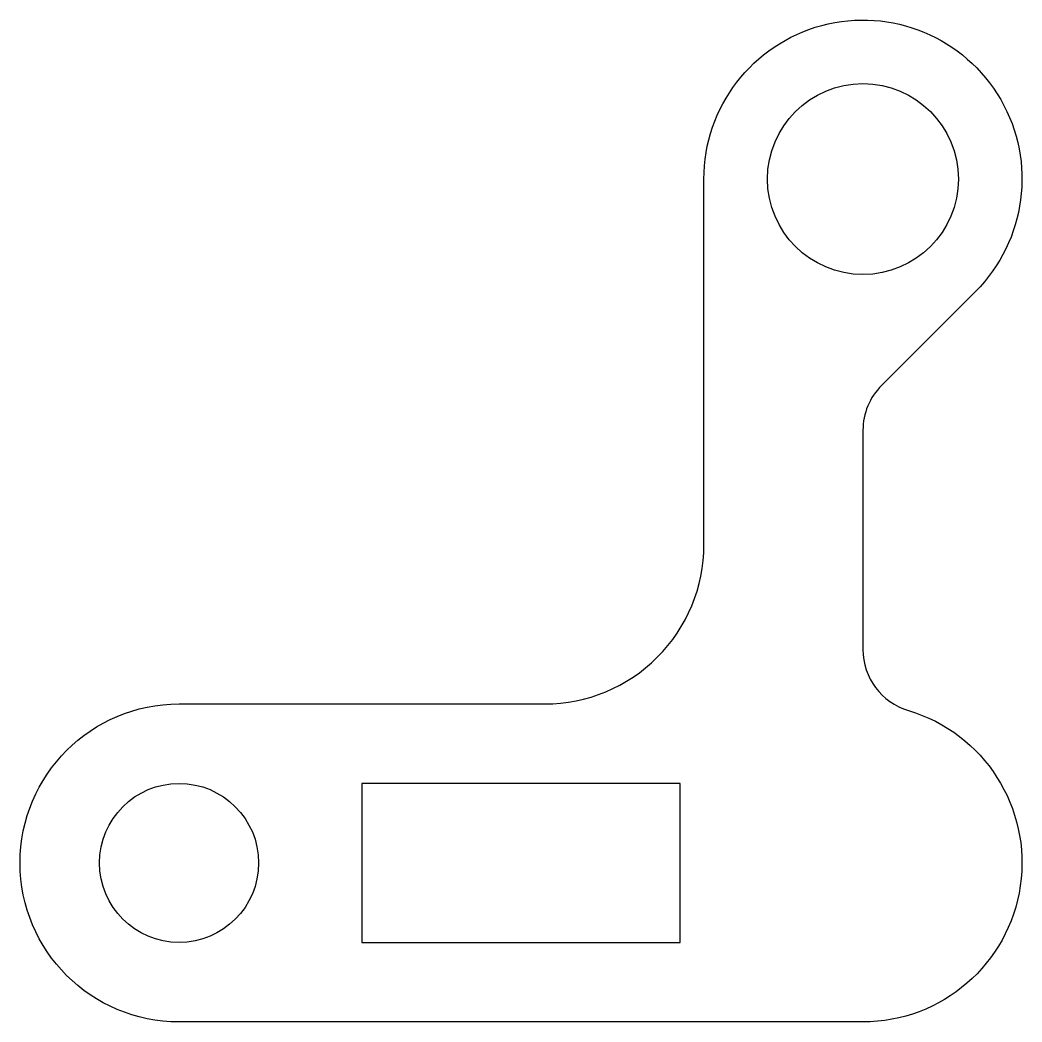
# Model space of a CAD drawing. Header units: millimetres. Extents: x -63.5 to -32, y 4 to 35.5.
import ezdxf

# ---------------------------------------------------------------- set-up
doc = ezdxf.new("R2010")
doc.units = ezdxf.units.MM
doc.layers.get('0').update_dxf_attribs({"linetype": 'CONTINUOUS'})

msp = doc.modelspace()

# ---------------------------------------------------------------- linework, layer by layer
msp.add_lwpolyline([(-42, 19), (-42, 30.5, -1.496606), (-33.464, 26.964), (-36.414, 24.015, 0.198912), (-37, 22.601), (-37, 15.708, 0.331679), (-35.571, 13.792, -0.864689), (-37, 4), (-58.5, 4, -1), (-58.5, 14), (-47, 14, 0.414214)], format="xyb", close=True)
msp.add_lwpolyline([(-52.75, 6.5), (-42.75, 6.5), (-42.75, 11.5), (-52.75, 11.5)], close=True)
for centre, radius in [((-37, 30.5), 3), ((-58.5, 9), 2.5)]:
    msp.add_circle(centre, radius)

doc.saveas('drawing.dxf')
